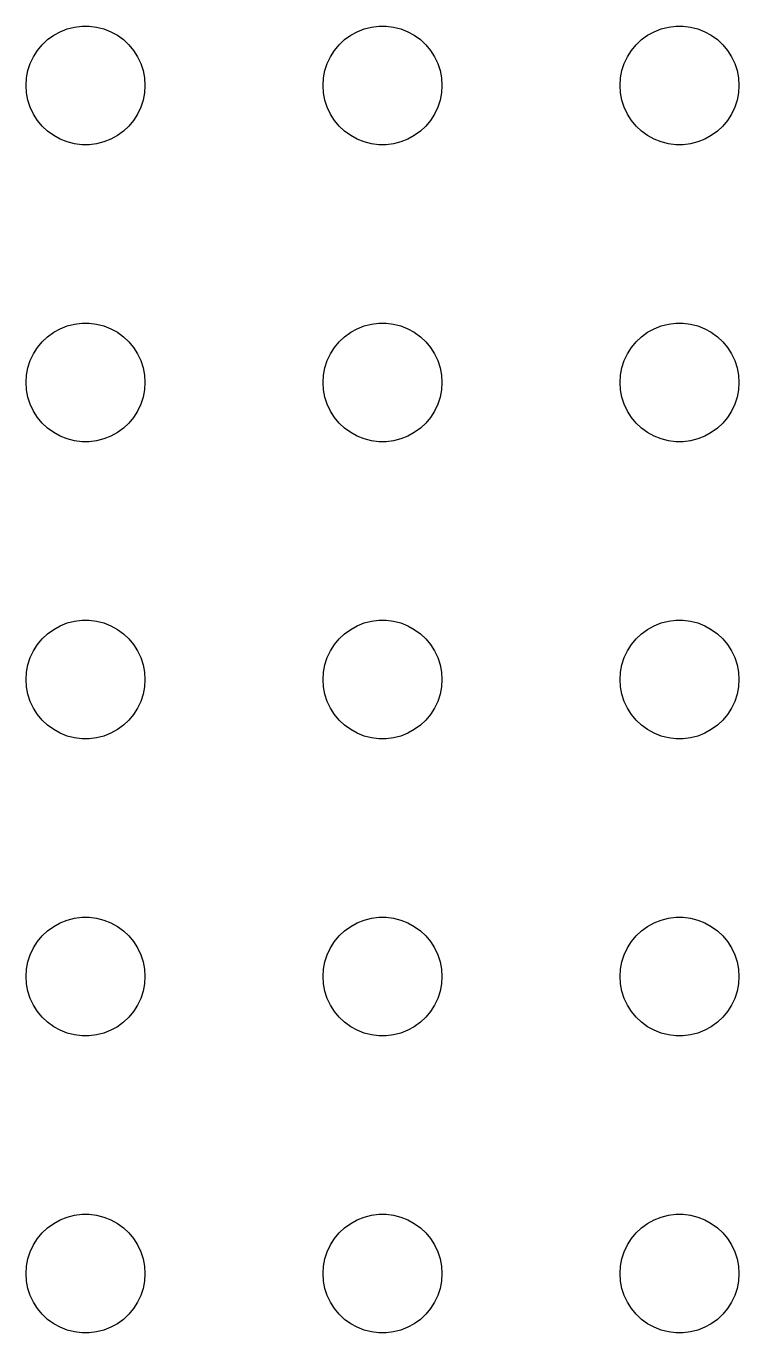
# Model space of a CAD drawing. Header units: metres. Extents: x -150 to 150, y -149 to 149.
# Drawn here: x 51 to 69, y -114 to -81 of the extents above; entities that cross this region are included whole.
import ezdxf

# ---------------------------------------------------------------- set-up
doc = ezdxf.new("R2010")
doc.units = ezdxf.units.M

msp = doc.modelspace()

# ---------------------------------------------------------------- linework, layer by layer
for p, q in [((51.6963, -81.2335), (51.8613, -81.1428)), ((51.8613, -81.1428), (52.0365, -81.0734)), ((52.0365, -81.0734), (52.2189, -81.0266)), ((52.2189, -81.0266), (52.4058, -81.003)), ((52.4058, -81.003), (52.5942, -81.003)), ((52.5942, -81.003), (52.7811, -81.0266)), ((52.7811, -81.0266), (52.9635, -81.0734)), ((52.9635, -81.0734), (53.1387, -81.1428)), ((53.1387, -81.1428), (53.3037, -81.2335)), ((59.1963, -81.2335), (59.3613, -81.1428)), ((59.3613, -81.1428), (59.5365, -81.0734)), ((59.5365, -81.0734), (59.7189, -81.0266)), ((59.7189, -81.0266), (59.9058, -81.003)), ((59.9058, -81.003), (60.0942, -81.003)), ((60.0942, -81.003), (60.2811, -81.0266)), ((60.2811, -81.0266), (60.4635, -81.0734)), ((60.4635, -81.0734), (60.6387, -81.1428)), ((60.6387, -81.1428), (60.8037, -81.2335)), ((66.6963, -81.2335), (66.8613, -81.1428)), ((66.8613, -81.1428), (67.0365, -81.0734)), ((67.0365, -81.0734), (67.2189, -81.0266)), ((67.2189, -81.0266), (67.4058, -81.003)), ((67.4058, -81.003), (67.5942, -81.003)), ((67.5942, -81.003), (67.7811, -81.0266)), ((67.7811, -81.0266), (67.9635, -81.0734)), ((67.9635, -81.0734), (68.1387, -81.1428)), ((68.1387, -81.1428), (68.3037, -81.2335)), ((51.2865, -81.6183), (51.4065, -81.4732)), ((51.4065, -81.4732), (51.5439, -81.3442)), ((51.5439, -81.3442), (51.6963, -81.2335)), ((53.3037, -81.2335), (53.4561, -81.3442)), ((53.4561, -81.3442), (53.5934, -81.4732)), ((53.5934, -81.4732), (53.7135, -81.6183)), ((58.7865, -81.6183), (58.9065, -81.4732)), ((58.9065, -81.4732), (59.0439, -81.3442)), ((59.0439, -81.3442), (59.1963, -81.2335)), ((60.8037, -81.2335), (60.9561, -81.3442)), ((60.9561, -81.3442), (61.0934, -81.4732)), ((61.0934, -81.4732), (61.2135, -81.6183)), ((66.2865, -81.6183), (66.4065, -81.4732)), ((66.4065, -81.4732), (66.5439, -81.3442)), ((66.5439, -81.3442), (66.6963, -81.2335)), ((68.3037, -81.2335), (68.4561, -81.3442)), ((68.4561, -81.3442), (68.5934, -81.4732)), ((68.5934, -81.4732), (68.7135, -81.6183)), ((51.1053, -81.9478), (51.1855, -81.7774)), ((51.1855, -81.7774), (51.2865, -81.6183)), ((53.7135, -81.6183), (53.8145, -81.7774)), ((53.8145, -81.7774), (53.8947, -81.9478)), ((58.6053, -81.9478), (58.6855, -81.7774)), ((58.6855, -81.7774), (58.7865, -81.6183)), ((61.2135, -81.6183), (61.3145, -81.7774)), ((61.3145, -81.7774), (61.3947, -81.9478)), ((66.1053, -81.9478), (66.1855, -81.7774)), ((66.1855, -81.7774), (66.2865, -81.6183)), ((68.7135, -81.6183), (68.8145, -81.7774)), ((68.8145, -81.7774), (68.8947, -81.9478)), ((51.0118, -82.312), (51.0471, -82.127)), ((51.0471, -82.127), (51.1053, -81.9478)), ((53.8947, -81.9478), (53.9529, -82.127)), ((53.9529, -82.127), (53.9882, -82.312)), ((58.5118, -82.312), (58.5471, -82.127)), ((58.5471, -82.127), (58.6053, -81.9478)), ((61.3947, -81.9478), (61.4529, -82.127)), ((61.4529, -82.127), (61.4882, -82.312)), ((66.0118, -82.312), (66.0471, -82.127)), ((66.0471, -82.127), (66.1053, -81.9478)), ((68.8947, -81.9478), (68.9529, -82.127)), ((68.9529, -82.127), (68.9882, -82.312)), ((51, -82.5), (51.0118, -82.312)), ((53.9882, -82.312), (54, -82.5)), ((58.5, -82.5), (58.5118, -82.312)), ((61.4882, -82.312), (61.5, -82.5)), ((66, -82.5), (66.0118, -82.312)), ((68.9882, -82.312), (69, -82.5)), ((51.0118, -82.688), (51, -82.5)), ((51.0471, -82.873), (51.0118, -82.688)), ((53.9882, -82.688), (53.9529, -82.873)), ((54, -82.5), (53.9882, -82.688)), ((58.5118, -82.688), (58.5, -82.5)), ((58.5471, -82.873), (58.5118, -82.688)), ((61.4882, -82.688), (61.4529, -82.873)), ((61.5, -82.5), (61.4882, -82.688)), ((66.0118, -82.688), (66, -82.5)), ((66.0471, -82.873), (66.0118, -82.688)), ((68.9882, -82.688), (68.9529, -82.873)), ((69, -82.5), (68.9882, -82.688)), ((51.1053, -83.0522), (51.0471, -82.873)), ((51.1855, -83.2226), (51.1053, -83.0522)), ((53.8947, -83.0522), (53.8145, -83.2226)), ((53.9529, -82.873), (53.8947, -83.0522)), ((58.6053, -83.0522), (58.5471, -82.873)), ((58.6855, -83.2226), (58.6053, -83.0522)), ((61.3947, -83.0522), (61.3145, -83.2226)), ((61.4529, -82.873), (61.3947, -83.0522)), ((66.1053, -83.0522), (66.0471, -82.873)), ((66.1855, -83.2226), (66.1053, -83.0522)), ((68.8947, -83.0522), (68.8145, -83.2226)), ((68.9529, -82.873), (68.8947, -83.0522)), ((51.2865, -83.3817), (51.1855, -83.2226)), ((51.4065, -83.5268), (51.2865, -83.3817)), ((53.7135, -83.3817), (53.5934, -83.5268)), ((53.8145, -83.2226), (53.7135, -83.3817)), ((58.7865, -83.3817), (58.6855, -83.2226)), ((58.9065, -83.5268), (58.7865, -83.3817)), ((61.2135, -83.3817), (61.0934, -83.5268)), ((61.3145, -83.2226), (61.2135, -83.3817)), ((66.2865, -83.3817), (66.1855, -83.2226)), ((66.4065, -83.5268), (66.2865, -83.3817)), ((68.7135, -83.3817), (68.5934, -83.5268)), ((68.8145, -83.2226), (68.7135, -83.3817)), ((51.5439, -83.6558), (51.4065, -83.5268)), ((51.6963, -83.7665), (51.5439, -83.6558)), ((51.8613, -83.8572), (51.6963, -83.7665)), ((53.3037, -83.7665), (53.1387, -83.8572)), ((53.4561, -83.6558), (53.3037, -83.7665)), ((53.5934, -83.5268), (53.4561, -83.6558)), ((59.0439, -83.6558), (58.9065, -83.5268)), ((59.1963, -83.7665), (59.0439, -83.6558)), ((59.3613, -83.8572), (59.1963, -83.7665)), ((60.8037, -83.7665), (60.6387, -83.8572)), ((60.9561, -83.6558), (60.8037, -83.7665)), ((61.0934, -83.5268), (60.9561, -83.6558)), ((66.5439, -83.6558), (66.4065, -83.5268)), ((66.6963, -83.7665), (66.5439, -83.6558)), ((66.8613, -83.8572), (66.6963, -83.7665)), ((68.3037, -83.7665), (68.1387, -83.8572)), ((68.4561, -83.6558), (68.3037, -83.7665)), ((68.5934, -83.5268), (68.4561, -83.6558)), ((52.0365, -83.9266), (51.8613, -83.8572)), ((52.2189, -83.9734), (52.0365, -83.9266)), ((52.4058, -83.997), (52.2189, -83.9734)), ((52.5942, -83.997), (52.4058, -83.997)), ((52.7811, -83.9734), (52.5942, -83.997)), ((52.9635, -83.9266), (52.7811, -83.9734)), ((53.1387, -83.8572), (52.9635, -83.9266)), ((59.5365, -83.9266), (59.3613, -83.8572)), ((59.7189, -83.9734), (59.5365, -83.9266)), ((59.9058, -83.997), (59.7189, -83.9734)), ((60.0942, -83.997), (59.9058, -83.997)), ((60.2811, -83.9734), (60.0942, -83.997)), ((60.4635, -83.9266), (60.2811, -83.9734)), ((60.6387, -83.8572), (60.4635, -83.9266)), ((67.0365, -83.9266), (66.8613, -83.8572)), ((67.2189, -83.9734), (67.0365, -83.9266)), ((67.4058, -83.997), (67.2189, -83.9734)), ((67.5942, -83.997), (67.4058, -83.997)), ((67.7811, -83.9734), (67.5942, -83.997)), ((67.9635, -83.9266), (67.7811, -83.9734)), ((68.1387, -83.8572), (67.9635, -83.9266)), ((51.5439, -88.8442), (51.6963, -88.7335)), ((51.6963, -88.7335), (51.8613, -88.6428)), ((51.8613, -88.6428), (52.0365, -88.5734)), ((52.0365, -88.5734), (52.2189, -88.5266)), ((52.2189, -88.5266), (52.4058, -88.503)), ((52.4058, -88.503), (52.5942, -88.503)), ((52.5942, -88.503), (52.7811, -88.5266)), ((52.7811, -88.5266), (52.9635, -88.5734)), ((52.9635, -88.5734), (53.1387, -88.6428)), ((53.1387, -88.6428), (53.3037, -88.7335)), ((53.3037, -88.7335), (53.4561, -88.8442)), ((59.0439, -88.8442), (59.1963, -88.7335)), ((59.1963, -88.7335), (59.3613, -88.6428)), ((59.3613, -88.6428), (59.5365, -88.5734)), ((59.5365, -88.5734), (59.7189, -88.5266)), ((59.7189, -88.5266), (59.9058, -88.503)), ((59.9058, -88.503), (60.0942, -88.503)), ((60.0942, -88.503), (60.2811, -88.5266)), ((60.2811, -88.5266), (60.4635, -88.5734)), ((60.4635, -88.5734), (60.6387, -88.6428)), ((60.6387, -88.6428), (60.8037, -88.7335)), ((60.8037, -88.7335), (60.9561, -88.8442)), ((66.5439, -88.8442), (66.6963, -88.7335)), ((66.6963, -88.7335), (66.8613, -88.6428)), ((66.8613, -88.6428), (67.0365, -88.5734)), ((67.0365, -88.5734), (67.2189, -88.5266)), ((67.2189, -88.5266), (67.4058, -88.503)), ((67.4058, -88.503), (67.5942, -88.503)), ((67.5942, -88.503), (67.7811, -88.5266)), ((67.7811, -88.5266), (67.9635, -88.5734)), ((67.9635, -88.5734), (68.1387, -88.6428)), ((68.1387, -88.6428), (68.3037, -88.7335)), ((68.3037, -88.7335), (68.4561, -88.8442)), ((51.2865, -89.1183), (51.4065, -88.9732)), ((51.4065, -88.9732), (51.5439, -88.8442)), ((53.4561, -88.8442), (53.5934, -88.9732)), ((53.5934, -88.9732), (53.7135, -89.1183)), ((58.7865, -89.1183), (58.9065, -88.9732)), ((58.9065, -88.9732), (59.0439, -88.8442)), ((60.9561, -88.8442), (61.0934, -88.9732)), ((61.0934, -88.9732), (61.2135, -89.1183)), ((66.2865, -89.1183), (66.4065, -88.9732)), ((66.4065, -88.9732), (66.5439, -88.8442)), ((68.4561, -88.8442), (68.5934, -88.9732)), ((68.5934, -88.9732), (68.7135, -89.1183)), ((51.1053, -89.4478), (51.1855, -89.2774)), ((51.1855, -89.2774), (51.2865, -89.1183)), ((53.7135, -89.1183), (53.8145, -89.2774)), ((53.8145, -89.2774), (53.8947, -89.4478)), ((58.6053, -89.4478), (58.6855, -89.2774)), ((58.6855, -89.2774), (58.7865, -89.1183)), ((61.2135, -89.1183), (61.3145, -89.2774)), ((61.3145, -89.2774), (61.3947, -89.4478)), ((66.1053, -89.4478), (66.1855, -89.2774)), ((66.1855, -89.2774), (66.2865, -89.1183)), ((68.7135, -89.1183), (68.8145, -89.2774)), ((68.8145, -89.2774), (68.8947, -89.4478)), ((51.0118, -89.812), (51.0471, -89.627)), ((51.0471, -89.627), (51.1053, -89.4478)), ((53.8947, -89.4478), (53.9529, -89.627)), ((53.9529, -89.627), (53.9882, -89.812)), ((58.5118, -89.812), (58.5471, -89.627)), ((58.5471, -89.627), (58.6053, -89.4478)), ((61.3947, -89.4478), (61.4529, -89.627)), ((61.4529, -89.627), (61.4882, -89.812)), ((66.0118, -89.812), (66.0471, -89.627)), ((66.0471, -89.627), (66.1053, -89.4478)), ((68.8947, -89.4478), (68.9529, -89.627)), ((68.9529, -89.627), (68.9882, -89.812)), ((51, -90), (51.0118, -89.812)), ((51.0118, -90.188), (51, -90)), ((53.9882, -89.812), (54, -90)), ((54, -90), (53.9882, -90.188)), ((58.5, -90), (58.5118, -89.812)), ((58.5118, -90.188), (58.5, -90)), ((61.4882, -89.812), (61.5, -90)), ((61.5, -90), (61.4882, -90.188)), ((66, -90), (66.0118, -89.812)), ((66.0118, -90.188), (66, -90)), ((68.9882, -89.812), (69, -90)), ((69, -90), (68.9882, -90.188)), ((51.0471, -90.373), (51.0118, -90.188)), ((51.1053, -90.5522), (51.0471, -90.373)), ((53.9529, -90.373), (53.8947, -90.5522)), ((53.9882, -90.188), (53.9529, -90.373)), ((58.5471, -90.373), (58.5118, -90.188)), ((58.6053, -90.5522), (58.5471, -90.373)), ((61.4529, -90.373), (61.3947, -90.5522)), ((61.4882, -90.188), (61.4529, -90.373)), ((66.0471, -90.373), (66.0118, -90.188)), ((66.1053, -90.5522), (66.0471, -90.373)), ((68.9529, -90.373), (68.8947, -90.5522)), ((68.9882, -90.188), (68.9529, -90.373)), ((51.1855, -90.7226), (51.1053, -90.5522)), ((51.2865, -90.8817), (51.1855, -90.7226)), ((53.8145, -90.7226), (53.7135, -90.8817)), ((53.8947, -90.5522), (53.8145, -90.7226)), ((58.6855, -90.7226), (58.6053, -90.5522)), ((58.7865, -90.8817), (58.6855, -90.7226)), ((61.3145, -90.7226), (61.2135, -90.8817)), ((61.3947, -90.5522), (61.3145, -90.7226)), ((66.1855, -90.7226), (66.1053, -90.5522)), ((66.2865, -90.8817), (66.1855, -90.7226)), ((68.8145, -90.7226), (68.7135, -90.8817)), ((68.8947, -90.5522), (68.8145, -90.7226)), ((51.4065, -91.0268), (51.2865, -90.8817)), ((51.5439, -91.1558), (51.4065, -91.0268)), ((53.5934, -91.0268), (53.4561, -91.1558)), ((53.7135, -90.8817), (53.5934, -91.0268)), ((58.9065, -91.0268), (58.7865, -90.8817)), ((59.0439, -91.1558), (58.9065, -91.0268)), ((61.0934, -91.0268), (60.9561, -91.1558)), ((61.2135, -90.8817), (61.0934, -91.0268)), ((66.4065, -91.0268), (66.2865, -90.8817)), ((66.5439, -91.1558), (66.4065, -91.0268)), ((68.5934, -91.0268), (68.4561, -91.1558)), ((68.7135, -90.8817), (68.5934, -91.0268)), ((51.6963, -91.2665), (51.5439, -91.1558)), ((51.8613, -91.3572), (51.6963, -91.2665)), ((52.0365, -91.4266), (51.8613, -91.3572)), ((53.1387, -91.3572), (52.9635, -91.4266)), ((53.3037, -91.2665), (53.1387, -91.3572)), ((53.4561, -91.1558), (53.3037, -91.2665)), ((59.1963, -91.2665), (59.0439, -91.1558)), ((59.3613, -91.3572), (59.1963, -91.2665)), ((59.5365, -91.4266), (59.3613, -91.3572)), ((60.6387, -91.3572), (60.4635, -91.4266)), ((60.8037, -91.2665), (60.6387, -91.3572)), ((60.9561, -91.1558), (60.8037, -91.2665)), ((66.6963, -91.2665), (66.5439, -91.1558)), ((66.8613, -91.3572), (66.6963, -91.2665)), ((67.0365, -91.4266), (66.8613, -91.3572)), ((68.1387, -91.3572), (67.9635, -91.4266)), ((68.3037, -91.2665), (68.1387, -91.3572)), ((68.4561, -91.1558), (68.3037, -91.2665)), ((52.2189, -91.4734), (52.0365, -91.4266)), ((52.4058, -91.497), (52.2189, -91.4734)), ((52.5942, -91.497), (52.4058, -91.497)), ((52.7811, -91.4734), (52.5942, -91.497)), ((52.9635, -91.4266), (52.7811, -91.4734)), ((59.7189, -91.4734), (59.5365, -91.4266)), ((59.9058, -91.497), (59.7189, -91.4734)), ((60.0942, -91.497), (59.9058, -91.497)), ((60.2811, -91.4734), (60.0942, -91.497)), ((60.4635, -91.4266), (60.2811, -91.4734)), ((67.2189, -91.4734), (67.0365, -91.4266)), ((67.4058, -91.497), (67.2189, -91.4734)), ((67.5942, -91.497), (67.4058, -91.497)), ((67.7811, -91.4734), (67.5942, -91.497)), ((67.9635, -91.4266), (67.7811, -91.4734)), ((52.2189, -96.0266), (52.4058, -96.003)), ((52.4058, -96.003), (52.5942, -96.003)), ((52.5942, -96.003), (52.7811, -96.0266)), ((59.7189, -96.0266), (59.9058, -96.003)), ((59.9058, -96.003), (60.0942, -96.003)), ((60.0942, -96.003), (60.2811, -96.0266)), ((67.2189, -96.0266), (67.4058, -96.003)), ((67.4058, -96.003), (67.5942, -96.003)), ((67.5942, -96.003), (67.7811, -96.0266)), ((51.5439, -96.3442), (51.6963, -96.2335)), ((51.6963, -96.2335), (51.8613, -96.1428)), ((51.8613, -96.1428), (52.0365, -96.0734)), ((52.0365, -96.0734), (52.2189, -96.0266)), ((52.7811, -96.0266), (52.9635, -96.0734)), ((52.9635, -96.0734), (53.1387, -96.1428)), ((53.1387, -96.1428), (53.3037, -96.2335)), ((53.3037, -96.2335), (53.4561, -96.3442)), ((59.0439, -96.3442), (59.1963, -96.2335)), ((59.1963, -96.2335), (59.3613, -96.1428)), ((59.3613, -96.1428), (59.5365, -96.0734)), ((59.5365, -96.0734), (59.7189, -96.0266)), ((60.2811, -96.0266), (60.4635, -96.0734)), ((60.4635, -96.0734), (60.6387, -96.1428)), ((60.6387, -96.1428), (60.8037, -96.2335)), ((60.8037, -96.2335), (60.9561, -96.3442)), ((66.5439, -96.3442), (66.6963, -96.2335)), ((66.6963, -96.2335), (66.8613, -96.1428)), ((66.8613, -96.1428), (67.0365, -96.0734)), ((67.0365, -96.0734), (67.2189, -96.0266)), ((67.7811, -96.0266), (67.9635, -96.0734)), ((67.9635, -96.0734), (68.1387, -96.1428)), ((68.1387, -96.1428), (68.3037, -96.2335)), ((68.3037, -96.2335), (68.4561, -96.3442)), ((51.1855, -96.7774), (51.2865, -96.6183)), ((51.2865, -96.6183), (51.4065, -96.4732)), ((51.4065, -96.4732), (51.5439, -96.3442)), ((53.4561, -96.3442), (53.5934, -96.4732)), ((53.5934, -96.4732), (53.7135, -96.6183)), ((53.7135, -96.6183), (53.8145, -96.7774)), ((58.6855, -96.7774), (58.7865, -96.6183)), ((58.7865, -96.6183), (58.9065, -96.4732)), ((58.9065, -96.4732), (59.0439, -96.3442)), ((60.9561, -96.3442), (61.0934, -96.4732)), ((61.0934, -96.4732), (61.2135, -96.6183)), ((61.2135, -96.6183), (61.3145, -96.7774)), ((66.1855, -96.7774), (66.2865, -96.6183)), ((66.2865, -96.6183), (66.4065, -96.4732)), ((66.4065, -96.4732), (66.5439, -96.3442)), ((68.4561, -96.3442), (68.5934, -96.4732)), ((68.5934, -96.4732), (68.7135, -96.6183)), ((68.7135, -96.6183), (68.8145, -96.7774)), ((51.0471, -97.127), (51.1053, -96.9478)), ((51.1053, -96.9478), (51.1855, -96.7774)), ((53.8145, -96.7774), (53.8947, -96.9478)), ((53.8947, -96.9478), (53.9529, -97.127)), ((58.5471, -97.127), (58.6053, -96.9478)), ((58.6053, -96.9478), (58.6855, -96.7774)), ((61.3145, -96.7774), (61.3947, -96.9478)), ((61.3947, -96.9478), (61.4529, -97.127)), ((66.0471, -97.127), (66.1053, -96.9478)), ((66.1053, -96.9478), (66.1855, -96.7774)), ((68.8145, -96.7774), (68.8947, -96.9478)), ((68.8947, -96.9478), (68.9529, -97.127)), ((51, -97.5), (51.0118, -97.312)), ((51.0118, -97.312), (51.0471, -97.127)), ((53.9529, -97.127), (53.9882, -97.312)), ((53.9882, -97.312), (54, -97.5)), ((58.5, -97.5), (58.5118, -97.312)), ((58.5118, -97.312), (58.5471, -97.127)), ((61.4529, -97.127), (61.4882, -97.312)), ((61.4882, -97.312), (61.5, -97.5)), ((66, -97.5), (66.0118, -97.312)), ((66.0118, -97.312), (66.0471, -97.127)), ((68.9529, -97.127), (68.9882, -97.312)), ((68.9882, -97.312), (69, -97.5)), ((51.0118, -97.688), (51, -97.5)), ((54, -97.5), (53.9882, -97.688)), ((58.5118, -97.688), (58.5, -97.5)), ((61.5, -97.5), (61.4882, -97.688)), ((66.0118, -97.688), (66, -97.5)), ((69, -97.5), (68.9882, -97.688)), ((51.0471, -97.873), (51.0118, -97.688)), ((51.1053, -98.0522), (51.0471, -97.873)), ((53.9529, -97.873), (53.8947, -98.0522)), ((53.9882, -97.688), (53.9529, -97.873)), ((58.5471, -97.873), (58.5118, -97.688)), ((58.6053, -98.0522), (58.5471, -97.873)), ((61.4529, -97.873), (61.3947, -98.0522)), ((61.4882, -97.688), (61.4529, -97.873)), ((66.0471, -97.873), (66.0118, -97.688)), ((66.1053, -98.0522), (66.0471, -97.873)), ((68.9529, -97.873), (68.8947, -98.0522)), ((68.9882, -97.688), (68.9529, -97.873)), ((51.1855, -98.2226), (51.1053, -98.0522)), ((51.2865, -98.3817), (51.1855, -98.2226)), ((53.8145, -98.2226), (53.7135, -98.3817)), ((53.8947, -98.0522), (53.8145, -98.2226)), ((58.6855, -98.2226), (58.6053, -98.0522)), ((58.7865, -98.3817), (58.6855, -98.2226)), ((61.3145, -98.2226), (61.2135, -98.3817)), ((61.3947, -98.0522), (61.3145, -98.2226)), ((66.1855, -98.2226), (66.1053, -98.0522)), ((66.2865, -98.3817), (66.1855, -98.2226)), ((68.8145, -98.2226), (68.7135, -98.3817)), ((68.8947, -98.0522), (68.8145, -98.2226)), ((51.4065, -98.5268), (51.2865, -98.3817)), ((51.5439, -98.6558), (51.4065, -98.5268)), ((53.5934, -98.5268), (53.4561, -98.6558)), ((53.7135, -98.3817), (53.5934, -98.5268)), ((58.9065, -98.5268), (58.7865, -98.3817)), ((59.0439, -98.6558), (58.9065, -98.5268)), ((61.0934, -98.5268), (60.9561, -98.6558)), ((61.2135, -98.3817), (61.0934, -98.5268)), ((66.4065, -98.5268), (66.2865, -98.3817)), ((66.5439, -98.6558), (66.4065, -98.5268)), ((68.5934, -98.5268), (68.4561, -98.6558)), ((68.7135, -98.3817), (68.5934, -98.5268)), ((51.6963, -98.7665), (51.5439, -98.6558)), ((51.8613, -98.8572), (51.6963, -98.7665)), ((52.0365, -98.9266), (51.8613, -98.8572)), ((52.2189, -98.9734), (52.0365, -98.9266)), ((52.4058, -98.997), (52.2189, -98.9734)), ((52.7811, -98.9734), (52.5942, -98.997)), ((52.9635, -98.9266), (52.7811, -98.9734)), ((53.1387, -98.8572), (52.9635, -98.9266)), ((53.3037, -98.7665), (53.1387, -98.8572)), ((53.4561, -98.6558), (53.3037, -98.7665)), ((59.1963, -98.7665), (59.0439, -98.6558)), ((59.3613, -98.8572), (59.1963, -98.7665)), ((59.5365, -98.9266), (59.3613, -98.8572)), ((59.7189, -98.9734), (59.5365, -98.9266)), ((59.9058, -98.997), (59.7189, -98.9734)), ((60.2811, -98.9734), (60.0942, -98.997)), ((60.4635, -98.9266), (60.2811, -98.9734)), ((60.6387, -98.8572), (60.4635, -98.9266)), ((60.8037, -98.7665), (60.6387, -98.8572)), ((60.9561, -98.6558), (60.8037, -98.7665)), ((66.6963, -98.7665), (66.5439, -98.6558)), ((66.8613, -98.8572), (66.6963, -98.7665)), ((67.0365, -98.9266), (66.8613, -98.8572)), ((67.2189, -98.9734), (67.0365, -98.9266)), ((67.4058, -98.997), (67.2189, -98.9734)), ((67.7811, -98.9734), (67.5942, -98.997)), ((67.9635, -98.9266), (67.7811, -98.9734)), ((68.1387, -98.8572), (67.9635, -98.9266)), ((68.3037, -98.7665), (68.1387, -98.8572)), ((68.4561, -98.6558), (68.3037, -98.7665)), ((52.5942, -98.997), (52.4058, -98.997)), ((60.0942, -98.997), (59.9058, -98.997)), ((67.5942, -98.997), (67.4058, -98.997)), ((51.8613, -103.643), (52.0365, -103.573)), ((52.0365, -103.573), (52.2189, -103.527)), ((52.2189, -103.527), (52.4058, -103.503)), ((52.4058, -103.503), (52.5942, -103.503)), ((52.5942, -103.503), (52.7811, -103.527)), ((52.7811, -103.527), (52.9635, -103.573)), ((52.9635, -103.573), (53.1387, -103.643)), ((59.3613, -103.643), (59.5365, -103.573)), ((59.5365, -103.573), (59.7189, -103.527)), ((59.7189, -103.527), (59.9058, -103.503)), ((59.9058, -103.503), (60.0942, -103.503)), ((60.0942, -103.503), (60.2811, -103.527)), ((60.2811, -103.527), (60.4635, -103.573)), ((60.4635, -103.573), (60.6387, -103.643)), ((66.8613, -103.643), (67.0365, -103.573)), ((67.0365, -103.573), (67.2189, -103.527)), ((67.2189, -103.527), (67.4058, -103.503)), ((67.4058, -103.503), (67.5942, -103.503)), ((67.5942, -103.503), (67.7811, -103.527)), ((67.7811, -103.527), (67.9635, -103.573)), ((67.9635, -103.573), (68.1387, -103.643)), ((51.4065, -103.973), (51.5439, -103.844)), ((51.5439, -103.844), (51.6963, -103.734)), ((51.6963, -103.734), (51.8613, -103.643)), ((53.1387, -103.643), (53.3037, -103.734)), ((53.3037, -103.734), (53.4561, -103.844)), ((53.4561, -103.844), (53.5934, -103.973)), ((58.9065, -103.973), (59.0439, -103.844)), ((59.0439, -103.844), (59.1963, -103.734)), ((59.1963, -103.734), (59.3613, -103.643)), ((60.6387, -103.643), (60.8037, -103.734)), ((60.8037, -103.734), (60.9561, -103.844)), ((60.9561, -103.844), (61.0934, -103.973)), ((66.4065, -103.973), (66.5439, -103.844)), ((66.5439, -103.844), (66.6963, -103.734)), ((66.6963, -103.734), (66.8613, -103.643)), ((68.1387, -103.643), (68.3037, -103.734)), ((68.3037, -103.734), (68.4561, -103.844)), ((68.4561, -103.844), (68.5934, -103.973)), ((51.1855, -104.277), (51.2865, -104.118)), ((51.2865, -104.118), (51.4065, -103.973)), ((53.5934, -103.973), (53.7135, -104.118)), ((53.7135, -104.118), (53.8145, -104.277)), ((58.6855, -104.277), (58.7865, -104.118)), ((58.7865, -104.118), (58.9065, -103.973)), ((61.0934, -103.973), (61.2135, -104.118)), ((61.2135, -104.118), (61.3145, -104.277)), ((66.1855, -104.277), (66.2865, -104.118)), ((66.2865, -104.118), (66.4065, -103.973)), ((68.5934, -103.973), (68.7135, -104.118)), ((68.7135, -104.118), (68.8145, -104.277)), ((51.0471, -104.627), (51.1053, -104.448)), ((51.1053, -104.448), (51.1855, -104.277)), ((53.8145, -104.277), (53.8947, -104.448)), ((53.8947, -104.448), (53.9529, -104.627)), ((58.5471, -104.627), (58.6053, -104.448)), ((58.6053, -104.448), (58.6855, -104.277)), ((61.3145, -104.277), (61.3947, -104.448)), ((61.3947, -104.448), (61.4529, -104.627)), ((66.0471, -104.627), (66.1053, -104.448)), ((66.1053, -104.448), (66.1855, -104.277)), ((68.8145, -104.277), (68.8947, -104.448)), ((68.8947, -104.448), (68.9529, -104.627)), ((51, -105), (51.0118, -104.812)), ((51.0118, -104.812), (51.0471, -104.627)), ((53.9529, -104.627), (53.9882, -104.812)), ((53.9882, -104.812), (54, -105)), ((58.5, -105), (58.5118, -104.812)), ((58.5118, -104.812), (58.5471, -104.627)), ((61.4529, -104.627), (61.4882, -104.812)), ((61.4882, -104.812), (61.5, -105)), ((66, -105), (66.0118, -104.812)), ((66.0118, -104.812), (66.0471, -104.627)), ((68.9529, -104.627), (68.9882, -104.812)), ((68.9882, -104.812), (69, -105)), ((51.0118, -105.188), (51, -105)), ((51.0471, -105.373), (51.0118, -105.188)), ((53.9882, -105.188), (53.9529, -105.373)), ((54, -105), (53.9882, -105.188)), ((58.5118, -105.188), (58.5, -105)), ((58.5471, -105.373), (58.5118, -105.188)), ((61.4882, -105.188), (61.4529, -105.373)), ((61.5, -105), (61.4882, -105.188)), ((66.0118, -105.188), (66, -105)), ((66.0471, -105.373), (66.0118, -105.188)), ((68.9882, -105.188), (68.9529, -105.373)), ((69, -105), (68.9882, -105.188)), ((51.1053, -105.552), (51.0471, -105.373)), ((51.1855, -105.723), (51.1053, -105.552)), ((53.8947, -105.552), (53.8145, -105.723)), ((53.9529, -105.373), (53.8947, -105.552)), ((58.6053, -105.552), (58.5471, -105.373)), ((58.6855, -105.723), (58.6053, -105.552)), ((61.3947, -105.552), (61.3145, -105.723)), ((61.4529, -105.373), (61.3947, -105.552)), ((66.1053, -105.552), (66.0471, -105.373)), ((66.1855, -105.723), (66.1053, -105.552)), ((68.8947, -105.552), (68.8145, -105.723)), ((68.9529, -105.373), (68.8947, -105.552)), ((51.2865, -105.882), (51.1855, -105.723)), ((51.4065, -106.027), (51.2865, -105.882)), ((53.7135, -105.882), (53.5934, -106.027)), ((53.8145, -105.723), (53.7135, -105.882)), ((58.7865, -105.882), (58.6855, -105.723)), ((58.9065, -106.027), (58.7865, -105.882)), ((61.2135, -105.882), (61.0934, -106.027)), ((61.3145, -105.723), (61.2135, -105.882)), ((66.2865, -105.882), (66.1855, -105.723)), ((66.4065, -106.027), (66.2865, -105.882)), ((68.7135, -105.882), (68.5934, -106.027)), ((68.8145, -105.723), (68.7135, -105.882)), ((51.5439, -106.156), (51.4065, -106.027)), ((51.6963, -106.266), (51.5439, -106.156)), ((53.4561, -106.156), (53.3037, -106.266)), ((53.5934, -106.027), (53.4561, -106.156)), ((59.0439, -106.156), (58.9065, -106.027)), ((59.1963, -106.266), (59.0439, -106.156)), ((60.9561, -106.156), (60.8037, -106.266)), ((61.0934, -106.027), (60.9561, -106.156)), ((66.5439, -106.156), (66.4065, -106.027)), ((66.6963, -106.266), (66.5439, -106.156)), ((68.4561, -106.156), (68.3037, -106.266)), ((68.5934, -106.027), (68.4561, -106.156)), ((51.8613, -106.357), (51.6963, -106.266)), ((52.0365, -106.427), (51.8613, -106.357)), ((52.2189, -106.473), (52.0365, -106.427)), ((52.4058, -106.497), (52.2189, -106.473)), ((52.5942, -106.497), (52.4058, -106.497)), ((52.7811, -106.473), (52.5942, -106.497)), ((52.9635, -106.427), (52.7811, -106.473)), ((53.1387, -106.357), (52.9635, -106.427)), ((53.3037, -106.266), (53.1387, -106.357)), ((59.3613, -106.357), (59.1963, -106.266)), ((59.5365, -106.427), (59.3613, -106.357)), ((59.7189, -106.473), (59.5365, -106.427)), ((59.9058, -106.497), (59.7189, -106.473)), ((60.0942, -106.497), (59.9058, -106.497)), ((60.2811, -106.473), (60.0942, -106.497)), ((60.4635, -106.427), (60.2811, -106.473)), ((60.6387, -106.357), (60.4635, -106.427)), ((60.8037, -106.266), (60.6387, -106.357)), ((66.8613, -106.357), (66.6963, -106.266)), ((67.0365, -106.427), (66.8613, -106.357)), ((67.2189, -106.473), (67.0365, -106.427)), ((67.4058, -106.497), (67.2189, -106.473)), ((67.5942, -106.497), (67.4058, -106.497)), ((67.7811, -106.473), (67.5942, -106.497)), ((67.9635, -106.427), (67.7811, -106.473)), ((68.1387, -106.357), (67.9635, -106.427)), ((68.3037, -106.266), (68.1387, -106.357)), ((51.6963, -111.234), (51.8613, -111.143)), ((51.8613, -111.143), (52.0365, -111.073)), ((52.0365, -111.073), (52.2189, -111.027)), ((52.2189, -111.027), (52.4058, -111.003)), ((52.4058, -111.003), (52.5942, -111.003)), ((52.5942, -111.003), (52.7811, -111.027)), ((52.7811, -111.027), (52.9635, -111.073)), ((52.9635, -111.073), (53.1387, -111.143)), ((53.1387, -111.143), (53.3037, -111.234)), ((59.1963, -111.234), (59.3613, -111.143)), ((59.3613, -111.143), (59.5365, -111.073)), ((59.5365, -111.073), (59.7189, -111.027)), ((59.7189, -111.027), (59.9058, -111.003)), ((59.9058, -111.003), (60.0942, -111.003)), ((60.0942, -111.003), (60.2811, -111.027)), ((60.2811, -111.027), (60.4635, -111.073)), ((60.4635, -111.073), (60.6387, -111.143)), ((60.6387, -111.143), (60.8037, -111.234)), ((66.6963, -111.234), (66.8613, -111.143)), ((66.8613, -111.143), (67.0365, -111.073)), ((67.0365, -111.073), (67.2189, -111.027)), ((67.2189, -111.027), (67.4058, -111.003)), ((67.4058, -111.003), (67.5942, -111.003)), ((67.5942, -111.003), (67.7811, -111.027)), ((67.7811, -111.027), (67.9635, -111.073)), ((67.9635, -111.073), (68.1387, -111.143)), ((68.1387, -111.143), (68.3037, -111.234)), ((51.2865, -111.618), (51.4065, -111.473)), ((51.4065, -111.473), (51.5439, -111.344)), ((51.5439, -111.344), (51.6963, -111.234)), ((53.3037, -111.234), (53.4561, -111.344)), ((53.4561, -111.344), (53.5934, -111.473)), ((53.5934, -111.473), (53.7135, -111.618)), ((58.7865, -111.618), (58.9065, -111.473)), ((58.9065, -111.473), (59.0439, -111.344)), ((59.0439, -111.344), (59.1963, -111.234)), ((60.8037, -111.234), (60.9561, -111.344)), ((60.9561, -111.344), (61.0934, -111.473)), ((61.0934, -111.473), (61.2135, -111.618)), ((66.2865, -111.618), (66.4065, -111.473)), ((66.4065, -111.473), (66.5439, -111.344)), ((66.5439, -111.344), (66.6963, -111.234)), ((68.3037, -111.234), (68.4561, -111.344)), ((68.4561, -111.344), (68.5934, -111.473)), ((68.5934, -111.473), (68.7135, -111.618)), ((51.1053, -111.948), (51.1855, -111.777)), ((51.1855, -111.777), (51.2865, -111.618)), ((53.7135, -111.618), (53.8145, -111.777)), ((53.8145, -111.777), (53.8947, -111.948)), ((58.6053, -111.948), (58.6855, -111.777)), ((58.6855, -111.777), (58.7865, -111.618)), ((61.2135, -111.618), (61.3145, -111.777)), ((61.3145, -111.777), (61.3947, -111.948)), ((66.1053, -111.948), (66.1855, -111.777)), ((66.1855, -111.777), (66.2865, -111.618)), ((68.7135, -111.618), (68.8145, -111.777)), ((68.8145, -111.777), (68.8947, -111.948)), ((51.0118, -112.312), (51.0471, -112.127)), ((51.0471, -112.127), (51.1053, -111.948)), ((53.8947, -111.948), (53.9529, -112.127)), ((53.9529, -112.127), (53.9882, -112.312)), ((58.5118, -112.312), (58.5471, -112.127)), ((58.5471, -112.127), (58.6053, -111.948)), ((61.3947, -111.948), (61.4529, -112.127)), ((61.4529, -112.127), (61.4882, -112.312)), ((66.0118, -112.312), (66.0471, -112.127)), ((66.0471, -112.127), (66.1053, -111.948)), ((68.8947, -111.948), (68.9529, -112.127)), ((68.9529, -112.127), (68.9882, -112.312)), ((51, -112.5), (51.0118, -112.312)), ((51.0118, -112.688), (51, -112.5)), ((53.9882, -112.312), (54, -112.5)), ((54, -112.5), (53.9882, -112.688)), ((58.5, -112.5), (58.5118, -112.312)), ((58.5118, -112.688), (58.5, -112.5)), ((61.4882, -112.312), (61.5, -112.5)), ((61.5, -112.5), (61.4882, -112.688)), ((66, -112.5), (66.0118, -112.312)), ((66.0118, -112.688), (66, -112.5)), ((68.9882, -112.312), (69, -112.5)), ((69, -112.5), (68.9882, -112.688)), ((51.0471, -112.873), (51.0118, -112.688)), ((53.9882, -112.688), (53.9529, -112.873)), ((58.5471, -112.873), (58.5118, -112.688)), ((61.4882, -112.688), (61.4529, -112.873)), ((66.0471, -112.873), (66.0118, -112.688)), ((68.9882, -112.688), (68.9529, -112.873)), ((51.1053, -113.052), (51.0471, -112.873)), ((51.1855, -113.223), (51.1053, -113.052)), ((53.8947, -113.052), (53.8145, -113.223)), ((53.9529, -112.873), (53.8947, -113.052)), ((58.6053, -113.052), (58.5471, -112.873)), ((58.6855, -113.223), (58.6053, -113.052)), ((61.3947, -113.052), (61.3145, -113.223)), ((61.4529, -112.873), (61.3947, -113.052)), ((66.1053, -113.052), (66.0471, -112.873)), ((66.1855, -113.223), (66.1053, -113.052)), ((68.8947, -113.052), (68.8145, -113.223)), ((68.9529, -112.873), (68.8947, -113.052)), ((51.2865, -113.382), (51.1855, -113.223)), ((51.4065, -113.527), (51.2865, -113.382)), ((53.7135, -113.382), (53.5934, -113.527)), ((53.8145, -113.223), (53.7135, -113.382)), ((58.7865, -113.382), (58.6855, -113.223)), ((58.9065, -113.527), (58.7865, -113.382)), ((61.2135, -113.382), (61.0934, -113.527)), ((61.3145, -113.223), (61.2135, -113.382)), ((66.2865, -113.382), (66.1855, -113.223)), ((66.4065, -113.527), (66.2865, -113.382)), ((68.7135, -113.382), (68.5934, -113.527)), ((68.8145, -113.223), (68.7135, -113.382)), ((51.5439, -113.656), (51.4065, -113.527)), ((51.6963, -113.766), (51.5439, -113.656)), ((51.8613, -113.857), (51.6963, -113.766)), ((53.3037, -113.766), (53.1387, -113.857)), ((53.4561, -113.656), (53.3037, -113.766)), ((53.5934, -113.527), (53.4561, -113.656)), ((59.0439, -113.656), (58.9065, -113.527)), ((59.1963, -113.766), (59.0439, -113.656)), ((59.3613, -113.857), (59.1963, -113.766)), ((60.8037, -113.766), (60.6387, -113.857)), ((60.9561, -113.656), (60.8037, -113.766)), ((61.0934, -113.527), (60.9561, -113.656)), ((66.5439, -113.656), (66.4065, -113.527)), ((66.6963, -113.766), (66.5439, -113.656)), ((66.8613, -113.857), (66.6963, -113.766)), ((68.3037, -113.766), (68.1387, -113.857)), ((68.4561, -113.656), (68.3037, -113.766)), ((68.5934, -113.527), (68.4561, -113.656)), ((52.0365, -113.927), (51.8613, -113.857)), ((52.2189, -113.973), (52.0365, -113.927)), ((52.4058, -113.997), (52.2189, -113.973)), ((52.5942, -113.997), (52.4058, -113.997)), ((52.7811, -113.973), (52.5942, -113.997)), ((52.9635, -113.927), (52.7811, -113.973)), ((53.1387, -113.857), (52.9635, -113.927)), ((59.5365, -113.927), (59.3613, -113.857)), ((59.7189, -113.973), (59.5365, -113.927)), ((59.9058, -113.997), (59.7189, -113.973)), ((60.0942, -113.997), (59.9058, -113.997)), ((60.2811, -113.973), (60.0942, -113.997)), ((60.4635, -113.927), (60.2811, -113.973)), ((60.6387, -113.857), (60.4635, -113.927)), ((67.0365, -113.927), (66.8613, -113.857)), ((67.2189, -113.973), (67.0365, -113.927)), ((67.4058, -113.997), (67.2189, -113.973)), ((67.5942, -113.997), (67.4058, -113.997)), ((67.7811, -113.973), (67.5942, -113.997)), ((67.9635, -113.927), (67.7811, -113.973)), ((68.1387, -113.857), (67.9635, -113.927))]:
    msp.add_line(p, q)

doc.saveas('drawing.dxf')
